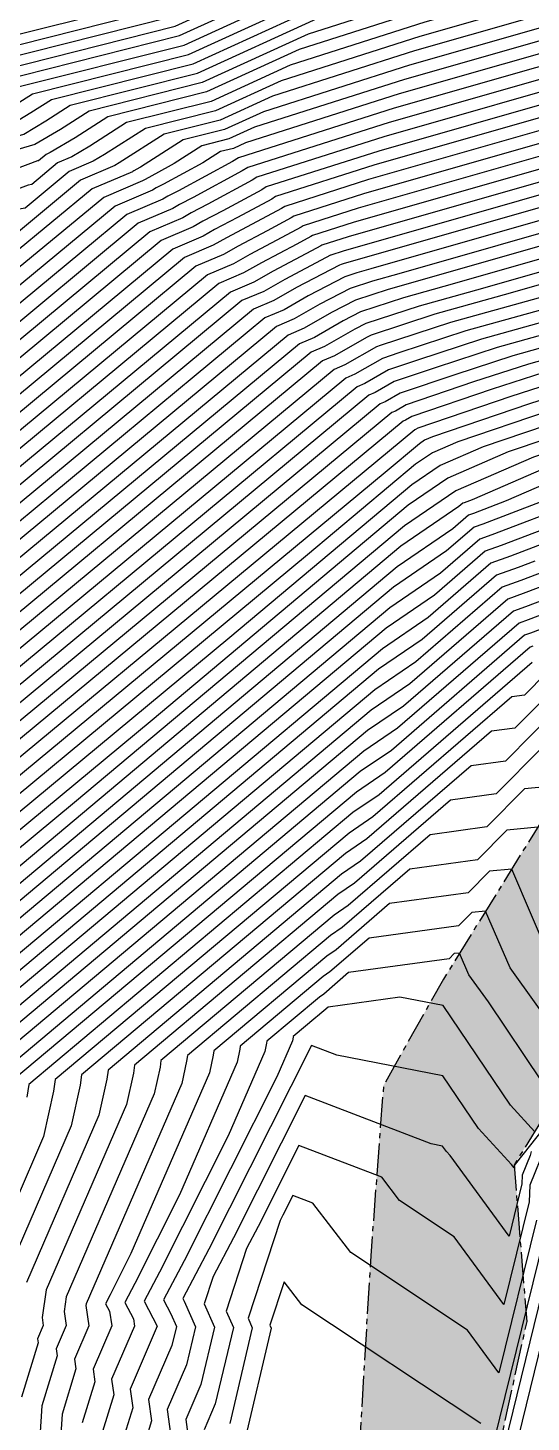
# Model space of a CAD drawing. Header units: metres. Extents: x 1097517 to 1097766, y 877052 to 877236.
# Drawn here: x 1097688.46 to 1097700.61, y 877158.98 to 877192.67 of the extents above; entities that cross this region are included whole.
import ezdxf

# ---------------------------------------------------------------- set-up
doc = ezdxf.new("R2010")
doc.units = ezdxf.units.M
doc.linetypes.add('CENTER2', pattern=[1.125, 0.75, -0.125, 0.125, -0.125])
for name, color, linetype in [('C-TOPO-MAJR', 9, 'Continuous'), ('C-TOPO-MINR', 8, 'Continuous'), ('Via', 7, 'CENTER2')]:
    doc.layers.add(name, color=color, linetype=linetype)

msp = doc.modelspace()

# ---------------------------------------------------------------- hatches: boundary and pattern name
at = {"layer": 'Via', "transparency": 33554602}
h = msp.add_hatch(dxfattribs=at)
h.set_pattern_fill('AR-CONC', color=9, scale=0.01)
h.paths.add_polyline_path([(1097743.406, 877209.884), (1097742.789, 877207.774), (1097739.23, 877201.65), (1097731.624, 877194.237), (1097728.844, 877192.061), (1097723.938, 877187.976), (1097713.661, 877183.589), (1097708.774, 877180.942), (1097704.197, 877177.294), (1097702.283, 877175.792), (1097698.494, 877169.681), (1097697.048, 877167.117), (1097696.739, 877163), (1097696.405, 877157.375), (1097697.261, 877153.918), (1097698.725, 877142.966), (1097702.195, 877134.401), (1097704.278, 877131.959), (1097702.854, 877143.121), (1097701.527, 877147.394), (1097700.771, 877150.597), (1097699.626, 877157.377), (1097700.517, 877161.414), (1097700.209, 877165.197), (1097701.923, 877167.962), (1097702.662, 877170.388), (1097705.585, 877173.118), (1097707.902, 877176.215), (1097715.868, 877180.484), (1097721.42, 877182.884), (1097726.789, 877184.65), (1097730.424, 877188.426), (1097731.775, 877190.234), (1097734.3, 877192.055), (1097739.871, 877197.714), (1097745.847, 877205.636), (1097747.847, 877204.842), (1097752.597, 877208.238), (1097748.356, 877212.762), (1097746.929, 877210.428)])

# ---------------------------------------------------------------- linework, layer by layer
at = {"layer": 'C-TOPO-MAJR', "color": 32, "linetype": 'Continuous', "lineweight": -3, "flags": 128}
for points, elevation in [([(1097671.903, 877188.015), (1097671.747, 877187.541), (1097672.714, 877187.673), (1097686.399, 877191.82), (1097686.533, 877191.913), (1097686.788, 877191.898), (1097691.797, 877193.16), (1097696.958, 877195.52), (1097699.28, 877196.261), (1097705.566, 877198.059), (1097709.946, 877198.782), (1097714.336, 877198.733), (1097720.731, 877199.731), (1097723.777, 877199.42), (1097725.676, 877199.552)], 1521), ([(1097671.218, 877186.154), (1097671.191, 877186.072), (1097671.36, 877186.095), (1097674.544, 877187.06), (1097687.556, 877190.87), (1097687.821, 877191.027), (1097688.116, 877191.216), (1097692.231, 877192.253), (1097696.093, 877194.019), (1097698.786, 877194.878), (1097706.076, 877196.964), (1097710.11, 877197.63), (1097715.345, 877197.571), (1097720.975, 877198.45), (1097723.658, 877198.176), (1097726.184, 877198.352)], 1522), ([(1097726.691, 877197.151), (1097723.538, 877196.932), (1097721.22, 877197.168), (1097716.354, 877196.409), (1097710.275, 877196.477), (1097706.586, 877195.868), (1097698.292, 877193.495), (1097695.228, 877192.517), (1097692.664, 877191.345), (1097689.933, 877190.657), (1097689.242, 877190.215), (1097688.624, 877189.846), (1097686.027, 877189.086), (1097670.86, 877183.699), (1097670.49, 877184.079)], 1523), ([(1097727.199, 877195.951), (1097723.419, 877195.687), (1097721.465, 877195.887), (1097717.362, 877195.247), (1097710.44, 877195.325), (1097707.097, 877194.773), (1097697.799, 877192.112), (1097694.363, 877191.016), (1097693.098, 877190.438), (1097691.75, 877190.098), (1097690.664, 877189.403), (1097690.557, 877189.339), (1097689.731, 877188.987), (1097688.226, 877187.739), (1097688.026, 877187.701), (1097670.745, 877181.201), (1097670.735, 877181.189), (1097670.715, 877181.174), (1097670.405, 877181.155), (1097670.25, 877181.431), (1097669.75, 877181.945)], 1524), ([(1097727.706, 877194.751), (1097723.3, 877194.443), (1097721.71, 877194.606), (1097718.371, 877194.085), (1097710.605, 877194.172), (1097707.607, 877193.677), (1097697.305, 877190.729), (1097693.543, 877189.53), (1097693.4, 877189.438), (1097692.092, 877188.73), (1097691.84, 877188.598), (1097691.713, 877188.526), (1097690.845, 877188.155), (1097687.579, 877185.449), (1097687.145, 877185.365), (1097671.805, 877179.596), (1097671.707, 877179.483), (1097671.522, 877179.333), (1097668.934, 877179.174), (1097668.596, 877179.041)], 1525), ([(1097710.77, 877193.02), (1097708.117, 877192.582), (1097696.811, 877189.347), (1097694.437, 877188.59), (1097694.347, 877188.532), (1097693.521, 877188.085), (1097692.969, 877187.796), (1097692.691, 877187.636), (1097691.958, 877187.324), (1097686.932, 877183.158), (1097686.263, 877183.029), (1097672.865, 877177.99), (1097672.68, 877177.776), (1097672.328, 877177.492), (1097670.143, 877177.358), (1097668.718, 877176.796), (1097668.639, 877176.565), (1097666.247, 877174.311), (1097666.247, 877174.293), (1097665.737, 877171.893), (1097665.721, 877171.86), (1097665.648, 877171.579), (1097665.034, 877167.647), (1097665.278, 877159.276)], 1526), ([(1097728.722, 877192.35), (1097723.062, 877191.955), (1097722.199, 877192.044), (1097720.388, 877191.761), (1097710.935, 877191.867), (1097708.627, 877191.486), (1097696.317, 877187.964), (1097695.331, 877187.649), (1097695.294, 877187.625), (1097694.951, 877187.44), (1097694.097, 877186.993), (1097693.668, 877186.747), (1097693.072, 877186.492), (1097686.286, 877180.867), (1097685.382, 877180.694), (1097673.925, 877176.384), (1097673.653, 877176.069), (1097673.135, 877175.651), (1097671.353, 877175.542), (1097670.191, 877175.084), (1097669.97, 877174.435), (1097668.098, 877172.672)], 1527), ([(1097726.682, 877190.972), (1097722.942, 877190.711), (1097722.444, 877190.762), (1097721.397, 877190.599), (1097711.1, 877190.715), (1097709.138, 877190.391), (1097696.746, 877186.845), (1097696.403, 877186.749), (1097696.113, 877186.655), (1097695.226, 877186.191), (1097694.646, 877185.857), (1097694.185, 877185.661), (1097685.639, 877178.577), (1097684.501, 877178.358), (1097674.985, 877174.779), (1097674.626, 877174.362), (1097673.941, 877173.81), (1097672.563, 877173.726), (1097671.664, 877173.371), (1097671.3, 877172.306), (1097669.949, 877171.033), (1097669.956, 877170.149), (1097669.713, 877169.006)], 1528), ([(1097724.906, 877188.375), (1097724.733, 877188.638), (1097723.833, 877189.538), (1097722.823, 877189.467), (1097722.688, 877189.481), (1097722.406, 877189.437), (1097711.265, 877189.562), (1097709.648, 877189.295), (1097699.437, 877186.373), (1097697.91, 877185.947), (1097696.622, 877185.528), (1097696.355, 877185.388), (1097695.623, 877184.968), (1097695.299, 877184.829), (1097684.992, 877176.286)], 1529), ([(1097727.901, 877184.786), (1097723.792, 877184.333), (1097723.571, 877184.285), (1097722.913, 877185.903), (1097722.336, 877186.55), (1097722.005, 877186.883), (1097721.828, 877186.822), (1097721.316, 877187.987), (1097721.21, 877188.3), (1097711.43, 877188.41), (1097710.158, 877188.2), (1097702.127, 877185.902), (1097699.417, 877185.145), (1097697.868, 877184.641), (1097697.165, 877184.403), (1097696.601, 877184.078), (1097696.413, 877183.998), (1097684.345, 877173.995)], 1530), ([(1097727.087, 877183.46), (1097724.519, 877183.177), (1097721.534, 877182.864), (1097721.419, 877182.862), (1097721.405, 877182.856), (1097721.39, 877182.857), (1097721.378, 877182.855), (1097721.367, 877182.852), (1097721.303, 877182.826), (1097721.266, 877182.844), (1097720.524, 877183.329), (1097720, 877183.687), (1097719.626, 877184.93), (1097718.994, 877186.368), (1097718.721, 877187.177), (1097711.595, 877187.257), (1097710.668, 877187.104), (1097704.817, 877185.43), (1097700.924, 877184.343), (1097699.673, 877183.936), (1097697.736, 877183.279), (1097697.579, 877183.188), (1097697.526, 877183.166), (1097683.698, 877171.704)], 1531), ([(1097725.247, 877182.443), (1097724.464, 877182.361), (1097721.403, 877182.288), (1097721.023, 877182.128), (1097720.625, 877182.164), (1097720.294, 877182.117), (1097720, 877182.037), (1097718.297, 877181.344), (1097717.321, 877181.817), (1097717.091, 877181.967), (1097717.165, 877183.427), (1097716.975, 877184.058), (1097716.671, 877184.749), (1097716.231, 877186.054), (1097711.76, 877186.105), (1097711.179, 877186.009), (1097707.507, 877184.958), (1097702.432, 877183.541), (1097701.478, 877183.231), (1097699.453, 877182.544), (1097698.418, 877182.094), (1097697.735, 877181.628), (1097693.337, 877177.939), (1097683.052, 877169.414)], 1532), ([(1097725.334, 877173.157), (1097724.453, 877178.272), (1097723.925, 877178.769), (1097723.542, 877179.157), (1097721.392, 877181.082), (1097721.335, 877181.126), (1097720.26, 877180.673), (1097719.094, 877180.779), (1097718.126, 877180.639), (1097717.266, 877180.407), (1097712.287, 877178.378), (1097711.75, 877178.638), (1097711.715, 877180.267), (1097711.1, 877182.176), (1097711.046, 877183.501), (1097705.446, 877181.937), (1097705.087, 877181.821), (1097704.326, 877181.562), (1097703.301, 877181.117), (1097700.118, 877179.906), (1097699.643, 877179.733), (1097698.128, 877178.424), (1097697.02, 877177.668), (1097683.363, 877166.213)], 1534), ([(1097701.89, 877182.053), (1097700.015, 877181.238), (1097699.219, 877180.935), (1097699.101, 877180.892), (1097698.722, 877180.565), (1097697.378, 877179.648), (1097685.829, 877169.961)], 1533), ([(1097705.855, 877180.717), (1097700.481, 877178.681), (1097700.186, 877178.574), (1097697.535, 877176.283), (1097696.663, 877175.688), (1097685.919, 877166.677)], 1535), ([(1097700.641, 877177.338), (1097696.941, 877174.141), (1097696.305, 877173.708), (1097688.476, 877167.141), (1097688.434, 877166.836)], 1536), ([(1097700.876, 877175.274), (1097699.77, 877174.159), (1097698.67, 877174.007), (1097696.347, 877172), (1097695.948, 877171.728), (1097691.032, 877167.605), (1097691.006, 877167.414), (1097690.84, 877166.653), (1097688.901, 877162.182), (1097688.8, 877161.512), (1097688.829, 877161.316), (1097688.691, 877160.995), (1097688.704, 877160.9), (1097688.3, 877159.585)], 1537), ([(1097701.324, 877168.262), (1097700.106, 877169.954), (1097699.516, 877171.33), (1097699.182, 877171.296), (1097698.863, 877170.974), (1097696.699, 877170.676), (1097695.753, 877169.859), (1097695.591, 877169.748), (1097693.589, 877168.069), (1097693.578, 877167.991), (1097693.51, 877167.681), (1097692.12, 877164.476), (1097691.041, 877162.331), (1097690.799, 877161.874), (1097691.006, 877161.481), (1097691.032, 877161.303), (1097690.48, 877160.02), (1097690.532, 877159.641), (1097690.261, 877158.759)], 1538), ([(1097700.615, 877165.52), (1097700.592, 877165.425), (1097700.399, 877164.946), (1097700.392, 877164.74), (1097700.081, 877163.475), (1097698.655, 877165.424), (1097698.569, 877165.518), (1097698.477, 877165.653), (1097698.202, 877165.707), (1097695.156, 877166.875), (1097693.425, 877163.433), (1097692.931, 877162.501), (1097692.714, 877161.839), (1097692.961, 877161.274), (1097692.635, 877159.894), (1097692.269, 877159.044), (1097692.36, 877158.382)], 1539), ([(1097701.094, 877162.99), (1097699.76, 877157.572)], 1540)]:
    msp.add_lwpolyline(points, dxfattribs=dict(at, elevation=elevation))
at = {"layer": 'C-TOPO-MINR', "color": 8, "linetype": 'Continuous', "lineweight": -3, "flags": 128}
for points, elevation in [([(1097672.073, 877188.477), (1097672.073, 877188.477), (1097672.074, 877188.476), (1097671.887, 877187.908), (1097673.052, 877188.067), (1097686.044, 877192.005), (1097686.309, 877192.188), (1097686.816, 877192.16), (1097691.689, 877193.387), (1097697.174, 877195.895), (1097699.404, 877196.607), (1097705.438, 877198.333), (1097709.904, 877199.07), (1097714.084, 877199.023), (1097720.67, 877200.051), (1097723.807, 877199.731), (1097725.549, 877199.852)], 1520.75), ([(1097671.732, 877187.55), (1097671.608, 877187.174), (1097672.375, 877187.278), (1097686.754, 877191.636), (1097686.756, 877191.637), (1097686.76, 877191.637), (1097691.906, 877192.934), (1097696.741, 877195.145), (1097699.157, 877195.915), (1097705.693, 877197.785), (1097709.987, 877198.494), (1097714.588, 877198.442), (1097720.792, 877199.411), (1097723.747, 877199.109), (1097725.803, 877199.252)], 1521.25), ([(1097671.561, 877187.085), (1097671.469, 877186.806), (1097672.037, 877186.884), (1097682.732, 877190.125), (1097687.023, 877191.381), (1097687.11, 877191.433), (1097687.207, 877191.496), (1097692.014, 877192.707), (1097696.525, 877194.769), (1097699.033, 877195.569), (1097705.821, 877197.512), (1097710.028, 877198.206), (1097714.841, 877198.152), (1097720.853, 877199.09), (1097723.717, 877198.798), (1097725.93, 877198.952)], 1521.5), ([(1097671.39, 877186.62), (1097671.33, 877186.439), (1097671.698, 877186.489), (1097678.638, 877188.592), (1097687.29, 877191.125), (1097687.465, 877191.23), (1097687.661, 877191.356), (1097692.123, 877192.48), (1097696.309, 877194.394), (1097698.91, 877195.224), (1097705.948, 877197.238), (1097710.069, 877197.918), (1097715.093, 877197.861), (1097720.914, 877198.77), (1097723.687, 877198.487), (1097726.057, 877198.652)], 1521.75), ([(1097671.045, 877185.679), (1097671.063, 877185.661), (1097671.794, 877185.92), (1097687.823, 877190.614), (1097688.176, 877190.824), (1097688.57, 877191.076), (1097692.339, 877192.026), (1097695.876, 877193.643), (1097698.663, 877194.532), (1097706.204, 877196.69), (1097710.152, 877197.342), (1097715.597, 877197.28), (1097721.037, 877198.129), (1097723.628, 877197.865), (1097726.311, 877198.052)], 1522.25), ([(1097670.86, 877185.146), (1097670.995, 877185.007), (1097676.539, 877186.976), (1097688.09, 877190.358), (1097688.531, 877190.621), (1097689.024, 877190.937), (1097692.448, 877191.799), (1097695.66, 877193.268), (1097698.539, 877194.187), (1097706.331, 877196.416), (1097710.193, 877197.054), (1097715.849, 877196.99), (1097721.098, 877197.809), (1097723.598, 877197.554), (1097726.437, 877197.752)], 1522.5), ([(1097670.675, 877184.612), (1097670.927, 877184.353), (1097681.283, 877188.031), (1097688.357, 877190.102), (1097688.887, 877190.418), (1097689.479, 877190.797), (1097692.556, 877191.572), (1097695.444, 877192.893), (1097698.416, 877193.841), (1097706.459, 877196.142), (1097710.234, 877196.765), (1097716.101, 877196.699), (1097721.159, 877197.489), (1097723.568, 877197.243), (1097726.564, 877197.452)], 1522.75), ([(1097726.818, 877196.851), (1097723.509, 877196.62), (1097721.281, 877196.848), (1097716.606, 877196.118), (1097710.317, 877196.189), (1097706.714, 877195.594), (1097698.169, 877193.149), (1097695.011, 877192.142), (1097692.773, 877191.119), (1097690.387, 877190.517), (1097689.598, 877190.012), (1097688.997, 877189.654), (1097688.896, 877189.611), (1097688.711, 877189.457), (1097688.686, 877189.453), (1097686.196, 877188.516), (1097670.792, 877183.045), (1097670.305, 877183.546)], 1523.25), ([(1097726.945, 877196.551), (1097723.479, 877196.309), (1097721.343, 877196.528), (1097716.858, 877195.828), (1097710.358, 877195.901), (1097706.841, 877195.321), (1097698.046, 877192.804), (1097694.795, 877191.767), (1097692.881, 877190.892), (1097690.841, 877190.378), (1097689.953, 877189.809), (1097689.517, 877189.549), (1097689.174, 877189.403), (1097688.549, 877188.885), (1097688.466, 877188.869), (1097680.044, 877185.701), (1097670.725, 877182.391), (1097670.12, 877183.012)], 1523.5), ([(1097727.072, 877196.251), (1097723.449, 877195.998), (1097721.404, 877196.208), (1097717.11, 877195.537), (1097710.399, 877195.613), (1097706.969, 877195.047), (1097697.922, 877192.458), (1097694.579, 877191.391), (1097692.989, 877190.665), (1097691.296, 877190.238), (1097690.308, 877189.606), (1097690.037, 877189.444), (1097689.453, 877189.195), (1097688.388, 877188.312), (1097688.246, 877188.285), (1097673.893, 877182.886), (1097670.657, 877181.737), (1097669.935, 877182.479)], 1523.75), ([(1097727.326, 877195.651), (1097723.389, 877195.376), (1097721.526, 877195.567), (1097717.614, 877194.956), (1097710.482, 877195.037), (1097707.224, 877194.499), (1097697.675, 877191.767), (1097694.146, 877190.641), (1097693.206, 877190.211), (1097692.204, 877189.959), (1097691.179, 877189.302), (1097691.162, 877189.291), (1097691.02, 877189.214), (1097690.993, 877189.2), (1097690.98, 877189.193), (1097690.01, 877188.779), (1097688.064, 877187.167), (1097687.805, 877187.117), (1097671.01, 877180.8), (1097670.978, 877180.763), (1097670.917, 877180.713), (1097669.944, 877180.654), (1097669.545, 877181.368)], 1524.25), ([(1097727.453, 877195.351), (1097723.36, 877195.065), (1097721.587, 877195.247), (1097717.867, 877194.666), (1097710.523, 877194.749), (1097707.352, 877194.225), (1097697.552, 877191.421), (1097693.93, 877190.266), (1097693.315, 877189.984), (1097692.659, 877189.819), (1097691.987, 877189.389), (1097691.922, 877189.347), (1097691.377, 877189.053), (1097691.275, 877189), (1097691.224, 877188.97), (1097690.288, 877188.571), (1097687.903, 877186.594), (1097687.585, 877186.533), (1097671.275, 877180.398), (1097671.221, 877180.336), (1097671.119, 877180.253), (1097669.483, 877180.153), (1097669.243, 877180.583)], 1524.5), ([(1097727.58, 877195.051), (1097723.33, 877194.754), (1097721.648, 877194.926), (1097718.119, 877194.375), (1097710.564, 877194.46), (1097707.479, 877193.951), (1097697.428, 877191.075), (1097693.714, 877189.89), (1097693.423, 877189.757), (1097693.113, 877189.679), (1097692.796, 877189.476), (1097692.682, 877189.404), (1097691.735, 877188.892), (1097691.558, 877188.799), (1097691.469, 877188.748), (1097690.566, 877188.363), (1097687.741, 877186.021), (1097687.365, 877185.949), (1097671.54, 877179.997), (1097671.464, 877179.909), (1097671.32, 877179.793), (1097669.022, 877179.652), (1097668.941, 877179.798)], 1524.75), ([(1097727.833, 877194.451), (1097723.27, 877194.132), (1097721.771, 877194.286), (1097718.623, 877193.794), (1097710.647, 877193.884), (1097707.734, 877193.403), (1097697.181, 877190.384), (1097693.767, 877189.295), (1097693.637, 877189.211), (1097692.449, 877188.569), (1097692.122, 877188.398), (1097691.958, 877188.303), (1097691.123, 877187.948), (1097687.417, 877184.876), (1097686.924, 877184.781), (1097672.07, 877179.194), (1097671.951, 877179.056), (1097671.723, 877178.872), (1097669.236, 877178.72), (1097668.207, 877178.315)], 1525.25), ([(1097727.96, 877194.151), (1097723.24, 877193.821), (1097721.832, 877193.965), (1097718.875, 877193.504), (1097710.688, 877193.596), (1097707.862, 877193.13), (1097697.058, 877190.038), (1097693.99, 877189.06), (1097693.873, 877188.985), (1097692.807, 877188.408), (1097692.404, 877188.197), (1097692.202, 877188.081), (1097691.402, 877187.74), (1097687.256, 877184.303), (1097686.704, 877184.197), (1097672.335, 877178.793), (1097672.194, 877178.629), (1097671.925, 877178.412), (1097669.539, 877178.266), (1097667.982, 877177.653), (1097667.974, 877177.63), (1097667.719, 877177.39)], 1525.5), ([(1097728.087, 877193.851), (1097723.211, 877193.51), (1097721.893, 877193.645), (1097719.128, 877193.213), (1097710.729, 877193.308), (1097707.99, 877192.856), (1097696.934, 877189.692), (1097694.214, 877188.825), (1097694.11, 877188.758), (1097693.164, 877188.246), (1097692.686, 877187.996), (1097692.446, 877187.858), (1097691.68, 877187.532), (1097687.094, 877183.731), (1097686.484, 877183.613), (1097672.6, 877178.391), (1097672.437, 877178.203), (1097672.127, 877177.952), (1097669.841, 877177.812), (1097668.35, 877177.224), (1097668.306, 877177.098), (1097666.873, 877175.747)], 1525.75), ([(1097722.015, 877193.004), (1097719.632, 877192.632), (1097710.812, 877192.732), (1097708.245, 877192.308), (1097696.687, 877189.001), (1097694.661, 877188.354), (1097694.584, 877188.305), (1097693.879, 877187.924), (1097693.251, 877187.595), (1097692.935, 877187.414), (1097692.237, 877187.116), (1097686.771, 877182.585), (1097686.043, 877182.445), (1097673.13, 877177.589), (1097672.923, 877177.349), (1097672.53, 877177.031), (1097670.446, 877176.904), (1097669.086, 877176.368)], 1526.25), ([(1097728.468, 877192.95), (1097723.121, 877192.577), (1097722.077, 877192.684), (1097719.884, 877192.342), (1097710.853, 877192.444), (1097708.372, 877192.034), (1097696.564, 877188.655), (1097694.884, 877188.119), (1097694.82, 877188.079), (1097694.236, 877187.763), (1097693.533, 877187.394), (1097693.18, 877187.191), (1097692.515, 877186.908), (1097686.609, 877182.013), (1097685.823, 877181.862), (1097673.395, 877177.187), (1097673.167, 877176.922), (1097672.731, 877176.571), (1097670.748, 877176.45), (1097669.455, 877175.94)], 1526.5), ([(1097728.595, 877192.65), (1097723.091, 877192.266), (1097722.138, 877192.364), (1097720.136, 877192.051), (1097710.894, 877192.155), (1097708.5, 877191.76), (1097696.44, 877188.31), (1097695.108, 877187.884), (1097695.057, 877187.852), (1097694.594, 877187.601), (1097693.815, 877187.194), (1097693.424, 877186.969), (1097692.793, 877186.7), (1097686.447, 877181.44), (1097685.603, 877181.278), (1097673.66, 877176.786), (1097673.41, 877176.496), (1097672.933, 877176.111), (1097671.051, 877175.996), (1097669.823, 877175.512)], 1526.75), ([(1097728.818, 877192.048), (1097723.032, 877191.644), (1097722.26, 877191.723), (1097720.641, 877191.47), (1097710.977, 877191.579), (1097708.755, 877191.212), (1097696.193, 877187.618), (1097695.555, 877187.414), (1097695.53, 877187.399), (1097695.308, 877187.279), (1097694.379, 877186.793), (1097693.913, 877186.524), (1097693.35, 877186.284), (1097686.124, 877180.295), (1097685.162, 877180.11), (1097674.19, 877175.983), (1097673.896, 877175.642), (1097673.336, 877175.191), (1097671.656, 877175.088), (1097670.559, 877174.656), (1097670.302, 877173.903), (1097668.561, 877172.262)], 1527.25), ([(1097728.106, 877191.689), (1097723.002, 877191.333), (1097722.321, 877191.403), (1097720.893, 877191.18), (1097711.018, 877191.291), (1097708.883, 877190.939), (1097696.07, 877187.272), (1097695.778, 877187.179), (1097695.767, 877187.172), (1097695.666, 877187.117), (1097694.662, 877186.592), (1097694.157, 877186.302), (1097693.629, 877186.077), (1097685.962, 877179.722), (1097684.942, 877179.526), (1097674.455, 877175.582), (1097674.139, 877175.216), (1097673.538, 877174.73), (1097671.958, 877174.634), (1097670.928, 877174.227), (1097670.635, 877173.371), (1097669.023, 877171.852)], 1527.5), ([(1097727.394, 877191.331), (1097722.972, 877191.022), (1097722.383, 877191.083), (1097721.145, 877190.889), (1097711.059, 877191.003), (1097709.01, 877190.665), (1097696.074, 877186.963), (1097696.026, 877186.95), (1097695.986, 877186.937), (1097694.944, 877186.391), (1097694.402, 877186.079), (1097693.907, 877185.869), (1097685.8, 877179.149), (1097684.721, 877178.942), (1097674.72, 877175.18), (1097674.382, 877174.789), (1097673.739, 877174.27), (1097672.261, 877174.18), (1097671.296, 877173.799), (1097670.967, 877172.838), (1097669.486, 877171.442)], 1527.75), ([(1097725.97, 877190.614), (1097722.913, 877190.4), (1097722.505, 877190.442), (1097721.649, 877190.308), (1097711.142, 877190.427), (1097709.265, 877190.117), (1097697.419, 877186.727), (1097696.78, 877186.549), (1097696.241, 877186.373), (1097695.508, 877185.99), (1097694.89, 877185.635), (1097694.464, 877185.453), (1097685.477, 877178.004), (1097684.281, 877177.774), (1097675.25, 877174.377), (1097674.869, 877173.936), (1097674.143, 877173.35), (1097672.866, 877173.272), (1097672.033, 877172.943), (1097671.633, 877171.773), (1097670.412, 877170.623), (1097670.42, 877169.631), (1097670.21, 877168.645), (1097669.791, 877167.79)], 1528.25), ([(1097725.257, 877190.255), (1097722.883, 877190.089), (1097722.566, 877190.122), (1097721.901, 877190.018), (1097711.183, 877190.139), (1097709.393, 877189.843), (1097698.091, 877186.609), (1097697.157, 877186.348), (1097696.368, 877186.091), (1097695.79, 877185.789), (1097695.135, 877185.412), (1097694.742, 877185.245), (1097685.315, 877177.431)], 1528.5), ([(1097725.317, 877189.124), (1097724.545, 877189.896), (1097722.853, 877189.778), (1097722.627, 877189.801), (1097722.154, 877189.727), (1097711.224, 877189.85), (1097709.52, 877189.569), (1097698.764, 877186.491), (1097697.533, 877186.148), (1097696.495, 877185.81), (1097696.072, 877185.589), (1097695.379, 877185.19), (1097695.021, 877185.037), (1097685.154, 877176.859)], 1528.75), ([(1097725.25, 877185.378), (1097724.198, 877187.963), (1097724.194, 877188.082), (1097724.148, 877188.151), (1097723.121, 877189.179), (1097722.793, 877189.156), (1097722.75, 877189.161), (1097722.658, 877189.146), (1097711.307, 877189.274), (1097709.775, 877189.021), (1097700.109, 877186.256), (1097698.287, 877185.747), (1097696.749, 877185.246), (1097696.637, 877185.187), (1097695.868, 877184.745), (1097695.577, 877184.621), (1097684.83, 877175.713)], 1529.25), ([(1097728.105, 877185.118), (1097724.409, 877184.711), (1097724.131, 877184.649), (1097723.301, 877186.688), (1097722.943, 877187.09), (1097722.312, 877187.726), (1097722.205, 877187.689), (1097721.897, 877188.392), (1097721.833, 877188.58), (1097711.389, 877188.698), (1097710.031, 877188.474), (1097701.454, 877186.02), (1097699.041, 877185.346), (1097697.417, 877184.817), (1097697.023, 877184.683), (1097696.357, 877184.3), (1097696.134, 877184.206), (1097684.507, 877174.568)], 1529.75), ([(1097725.026, 877185.088), (1097724.69, 877185.013), (1097723.689, 877187.473), (1097723.55, 877187.63), (1097722.619, 877188.569), (1097722.583, 877188.556), (1097722.477, 877188.797), (1097722.455, 877188.861), (1097711.348, 877188.986), (1097709.903, 877188.748), (1097700.782, 877186.138), (1097698.664, 877185.546), (1097696.966, 877184.993), (1097696.88, 877184.964), (1097696.112, 877184.523), (1097695.856, 877184.413), (1097684.669, 877175.141)], 1529.5), ([(1097727.698, 877184.455), (1097723.175, 877183.956), (1097723.011, 877183.92), (1097722.524, 877185.117), (1097721.729, 877186.009), (1097721.698, 877186.041), (1097721.451, 877185.955), (1097720.735, 877187.582), (1097720.588, 877188.019), (1097711.471, 877188.122), (1097710.286, 877187.926), (1097702.799, 877185.784), (1097699.794, 877184.945), (1097698.319, 877184.465), (1097697.308, 877184.122), (1097696.845, 877183.856), (1097696.691, 877183.79), (1097684.183, 877173.423)], 1530.25), ([(1097727.494, 877184.123), (1097722.558, 877183.579), (1097722.452, 877183.556), (1097722.136, 877184.332), (1097721.586, 877184.949), (1097721.27, 877184.974), (1097721.017, 877185.147), (1097720.951, 877185.366), (1097720.155, 877187.178), (1097719.966, 877187.738), (1097711.513, 877187.834), (1097710.413, 877187.652), (1097703.472, 877185.666), (1097700.171, 877184.744), (1097698.77, 877184.288), (1097697.45, 877183.841), (1097697.09, 877183.633), (1097696.969, 877183.582), (1097684.022, 877172.85)], 1530.5), ([(1097727.291, 877183.792), (1097721.941, 877183.202), (1097721.892, 877183.192), (1097721.748, 877183.547), (1097721.496, 877183.829), (1097721.351, 877183.841), (1097720.509, 877184.417), (1097720.289, 877185.148), (1097719.574, 877186.773), (1097719.343, 877187.458), (1097711.554, 877187.545), (1097710.541, 877187.378), (1097704.145, 877185.548), (1097700.548, 877184.544), (1097699.222, 877184.112), (1097697.593, 877183.56), (1097697.334, 877183.411), (1097697.248, 877183.374), (1097683.86, 877172.277)], 1530.75), ([(1097726.184, 877182.947), (1097722.999, 877182.613), (1097721.411, 877182.575), (1097721.214, 877182.492), (1097721.007, 877182.511), (1097720.836, 877182.486), (1097720.683, 877182.445), (1097719.8, 877182.085), (1097719.293, 877182.331), (1097718.557, 877182.812), (1097718.593, 877183.523), (1097718.301, 877184.494), (1097717.833, 877185.559), (1097717.476, 877186.616), (1097711.678, 877186.681), (1097710.924, 877186.557), (1097706.162, 877185.194), (1097701.678, 877183.942), (1097700.575, 877183.583), (1097698.235, 877182.79), (1097698.042, 877182.705), (1097697.914, 877182.618), (1097697.092, 877181.929), (1097683.375, 877170.559)], 1531.5), ([(1097726.653, 877183.198), (1097722.267, 877182.739), (1097721.415, 877182.718), (1097721.31, 877182.674), (1097721.199, 877182.684), (1097721.107, 877182.671), (1097721.025, 877182.648), (1097720.551, 877182.456), (1097720.28, 877182.587), (1097719.29, 877183.234), (1097719.307, 877183.571), (1097718.963, 877184.712), (1097718.413, 877185.963), (1097718.098, 877186.896), (1097711.636, 877186.969), (1097710.796, 877186.83), (1097705.49, 877185.312), (1097701.301, 877184.143), (1097700.124, 877183.76), (1097697.878, 877182.998), (1097697.823, 877182.966), (1097697.805, 877182.958), (1097683.537, 877171.132)], 1531.25), ([(1097725.716, 877182.695), (1097723.732, 877182.487), (1097721.407, 877182.431), (1097721.119, 877182.31), (1097720.816, 877182.337), (1097720.565, 877182.301), (1097720.341, 877182.241), (1097719.049, 877181.714), (1097718.307, 877182.074), (1097717.824, 877182.389), (1097717.879, 877183.475), (1097717.638, 877184.276), (1097717.252, 877185.154), (1097716.853, 877186.335), (1097711.719, 877186.393), (1097711.051, 877186.283), (1097706.835, 877185.076), (1097702.055, 877183.742), (1097701.026, 877183.407), (1097698.844, 877182.667), (1097698.23, 877182.4), (1097697.825, 877182.123), (1097695.214, 877179.934), (1097683.213, 877169.986)], 1531.75), ([(1097725.048, 877181.955), (1097724.771, 877182.225), (1097721.399, 877182.144), (1097720.928, 877181.946), (1097720.434, 877181.991), (1097720.023, 877181.932), (1097719.658, 877181.834), (1097717.546, 877180.973), (1097716.366, 877181.545), (1097716.364, 877181.642), (1097716.451, 877183.379), (1097716.313, 877183.84), (1097716.091, 877184.344), (1097715.608, 877185.774), (1097711.801, 877185.817), (1097711.306, 877185.735), (1097708.18, 877184.84), (1097702.808, 877183.341), (1097701.929, 877183.054), (1097700.062, 877182.421), (1097698.606, 877181.788), (1097697.646, 877181.133), (1097691.46, 877175.945), (1097682.89, 877168.841)], 1532.25), ([(1097724.966, 877181.401), (1097724.279, 877182.07), (1097721.394, 877182.001), (1097720.833, 877181.764), (1097720.242, 877181.818), (1097719.752, 877181.747), (1097719.316, 877181.63), (1097716.795, 877180.602), (1097715.706, 877181.13), (1097715.682, 877182.237), (1097715.737, 877183.332), (1097715.65, 877183.622), (1097715.51, 877183.94), (1097714.986, 877185.493), (1097711.843, 877185.529), (1097711.434, 877185.461), (1097708.853, 877184.723), (1097703.185, 877183.14), (1097702.38, 877182.878), (1097700.672, 877182.299), (1097698.794, 877181.482), (1097697.556, 877180.638), (1097689.583, 877173.95), (1097682.728, 877168.268)], 1532.5), ([(1097701.281, 877182.176), (1097699.193, 877181.268), (1097698.995, 877181.193), (1097698.965, 877181.182), (1097698.871, 877181.1), (1097697.467, 877180.143), (1097687.706, 877171.956)], 1532.75), ([(1097701.658, 877181.177), (1097699.669, 877180.42), (1097699.372, 877180.312), (1097698.425, 877179.494), (1097697.199, 877178.658), (1097682.085, 877165.98)], 1533.5), ([(1097702.48, 877181.147), (1097699.893, 877180.163), (1097699.508, 877180.023), (1097698.277, 877178.959), (1097697.11, 877178.163), (1097682.724, 877166.097)], 1533.75), ([(1097700.836, 877181.207), (1097699.444, 877180.678), (1097699.236, 877180.602), (1097698.574, 877180.03), (1097697.288, 877179.153), (1097683.952, 877167.967)], 1533.25), ([(1097706.874, 877180.763), (1097700.54, 877178.363), (1097700.322, 877178.284), (1097697.386, 877175.747), (1097696.574, 877175.193), (1097686.558, 877166.793)], 1535.25), ([(1097704.139, 877180.407), (1097700.421, 877178.998), (1097700.051, 877178.863), (1097697.683, 877176.818), (1097696.752, 877176.183), (1097685.28, 877166.561)], 1534.75), ([(1097702.423, 877180.097), (1097700.362, 877179.316), (1097699.915, 877179.153), (1097697.831, 877177.353), (1097696.842, 877176.678), (1097684.641, 877166.445)], 1534.5), ([(1097700.707, 877179.787), (1097700.302, 877179.634), (1097699.779, 877179.443), (1097697.98, 877177.888), (1097696.931, 877177.173), (1097684.002, 877166.329)], 1534.25), ([(1097704.719, 877179.606), (1097700.6, 877178.046), (1097700.458, 877177.994), (1097697.238, 877175.212), (1097696.484, 877174.698), (1097687.198, 877166.909)], 1535.5), ([(1097700.659, 877177.728), (1097700.593, 877177.704), (1097697.089, 877174.677), (1097696.395, 877174.203), (1097687.837, 877167.025)], 1535.75), ([(1097700.984, 877177.084), (1097700.451, 877176.547), (1097700.148, 877176.506), (1097696.792, 877173.606), (1097696.216, 877173.213), (1097689.115, 877167.257), (1097689.077, 877166.981), (1097688.837, 877165.881), (1097687.456, 877162.696)], 1536.25), ([(1097701.224, 877176.759), (1097700.224, 877175.751), (1097699.656, 877175.673), (1097696.644, 877173.071), (1097696.127, 877172.718), (1097689.754, 877167.373), (1097689.72, 877167.125), (1097689.505, 877166.138), (1097687.938, 877162.525)], 1536.5), ([(1097701.3, 877176.268), (1097699.997, 877174.955), (1097699.163, 877174.84), (1097696.495, 877172.535), (1097696.037, 877172.223), (1097690.393, 877167.489), (1097690.363, 877167.269), (1097690.173, 877166.396), (1097688.419, 877162.354)], 1536.75), ([(1097701.404, 877174.375), (1097700.453, 877174.279), (1097699.543, 877173.363), (1097698.177, 877173.175), (1097696.198, 877171.465), (1097695.859, 877171.233), (1097691.671, 877167.721), (1097691.649, 877167.558), (1097691.508, 877166.91), (1097689.383, 877162.011), (1097689.329, 877161.655), (1097689.38, 877161.313), (1097689.138, 877160.751), (1097689.161, 877160.586), (1097688.791, 877159.379), (1097688.685, 877157.739)], 1537.25), ([(1097700.775, 877173.36), (1097700.029, 877173.285), (1097699.316, 877172.566), (1097697.685, 877172.342), (1097696.05, 877170.93), (1097695.769, 877170.738), (1097692.31, 877167.837), (1097692.292, 877167.702), (1097692.175, 877167.167), (1097689.864, 877161.84), (1097689.858, 877161.798), (1097689.931, 877161.309), (1097689.585, 877160.507), (1097689.618, 877160.271), (1097689.281, 877159.172), (1097689.159, 877157.264)], 1537.5), ([(1097701.098, 877170.123), (1097700.146, 877172.345), (1097699.606, 877172.29), (1097699.09, 877171.77), (1097697.192, 877171.509), (1097695.901, 877170.394), (1097695.68, 877170.243), (1097692.95, 877167.953), (1097692.935, 877167.847), (1097692.843, 877167.424), (1097690.947, 877163.053), (1097690.445, 877162.056), (1097690.333, 877161.844), (1097690.429, 877161.661), (1097690.481, 877161.306), (1097690.032, 877160.264), (1097690.075, 877159.956), (1097689.771, 877158.966)], 1537.75), ([(1097700.885, 877167.206), (1097699.581, 877169.136), (1097699.113, 877169.786), (1097698.887, 877170.314), (1097698.758, 877170.302), (1097698.636, 877170.178), (1097696.206, 877169.844), (1097695.605, 877169.324), (1097695.501, 877169.253), (1097694.228, 877168.185), (1097694.221, 877168.136), (1097694.178, 877167.938), (1097693.294, 877165.9), (1097691.637, 877162.607), (1097691.265, 877161.905), (1097691.583, 877161.302), (1097691.583, 877161.299), (1097690.927, 877159.776), (1097690.989, 877159.327), (1097690.752, 877158.553)], 1538.25), ([(1097700.706, 877165.998), (1097700.113, 877166.643), (1097698.491, 877169.044), (1097697.441, 877169.248), (1097695.714, 877169.011), (1097695.456, 877168.788), (1097695.412, 877168.758), (1097694.867, 877168.301), (1097694.864, 877168.28), (1097694.846, 877168.196), (1097694.467, 877167.323), (1097692.233, 877162.882), (1097691.731, 877161.936), (1097691.908, 877161.6), (1097692.043, 877161.291), (1097691.936, 877160.836), (1097691.374, 877159.532), (1097691.446, 877159.012), (1097691.242, 877158.346)], 1538.5), ([(1097702.17, 877167.665), (1097700.226, 877165.211), (1097700.225, 877165.207), (1097700.217, 877165.186), (1097700.217, 877165.178), (1097700.204, 877165.124), (1097700.143, 877165.207), (1097699.341, 877166.08), (1097698.484, 877167.349), (1097695.92, 877167.848), (1097695.307, 877168.084), (1097692.829, 877163.158), (1097692.197, 877161.966), (1097692.229, 877161.906), (1097692.502, 877161.282), (1097692.285, 877160.365), (1097691.821, 877159.288), (1097691.903, 877158.697)], 1538.75), ([(1097700.96, 877165.643), (1097700.581, 877164.706), (1097700.568, 877164.303), (1097699.958, 877161.825), (1097698.759, 877163.463), (1097697.438, 877164.339), (1097697.008, 877164.899), (1097695.006, 877165.667), (1097694.02, 877163.708), (1097693.74, 877163.178), (1097693.244, 877161.667), (1097693.42, 877161.266), (1097692.985, 877159.424), (1097692.716, 877158.8)], 1539.25), ([(1097700.743, 877163.865), (1097699.835, 877160.175), (1097699.081, 877161.206), (1097696.258, 877163.077), (1097695.341, 877164.272), (1097694.855, 877164.459), (1097694.616, 877163.984), (1097694.548, 877163.855), (1097693.775, 877161.495), (1097693.879, 877161.257), (1097693.334, 877158.953)], 1539.5), ([(1097700.919, 877163.428), (1097699.712, 877158.525)], 1539.75), ([(1097701.27, 877162.553), (1097700.201, 877158.213)], 1540.25), ([(1097699.402, 877158.948), (1097695.078, 877161.815), (1097694.65, 877162.374), (1097694.305, 877161.323), (1097694.338, 877161.249), (1097693.684, 877158.482)], 1539.75)]:
    msp.add_lwpolyline(points, dxfattribs=dict(at, elevation=elevation))
at = {"layer": 'Via', "color": 7, "true_color": 0xf0f0f0, "elevation": 1540, "flags": 128}
msp.add_lwpolyline([(1097743.406, 877209.884), (1097742.789, 877207.774), (1097739.23, 877201.65), (1097731.624, 877194.237), (1097728.844, 877192.061), (1097723.938, 877187.976), (1097713.661, 877183.589), (1097708.774, 877180.942), (1097704.197, 877177.294), (1097702.283, 877175.792), (1097698.494, 877169.681), (1097697.048, 877167.117), (1097696.739, 877163), (1097696.405, 877157.375), (1097697.261, 877153.918), (1097698.725, 877142.966), (1097702.195, 877134.401), (1097704.278, 877131.959), (1097702.854, 877143.121), (1097701.527, 877147.394), (1097700.771, 877150.597), (1097699.626, 877157.377), (1097700.517, 877161.414), (1097700.209, 877165.197), (1097701.923, 877167.962), (1097702.662, 877170.388), (1097705.585, 877173.118), (1097707.902, 877176.215), (1097715.868, 877180.484), (1097721.42, 877182.884), (1097726.789, 877184.65), (1097730.424, 877188.426), (1097731.775, 877190.234), (1097734.3, 877192.055), (1097739.871, 877197.714), (1097745.847, 877205.636), (1097747.847, 877204.842), (1097752.597, 877208.238), (1097748.356, 877212.762), (1097746.929, 877210.428), (1097743.406, 877209.884)], dxfattribs=at)

doc.saveas('drawing.dxf')
